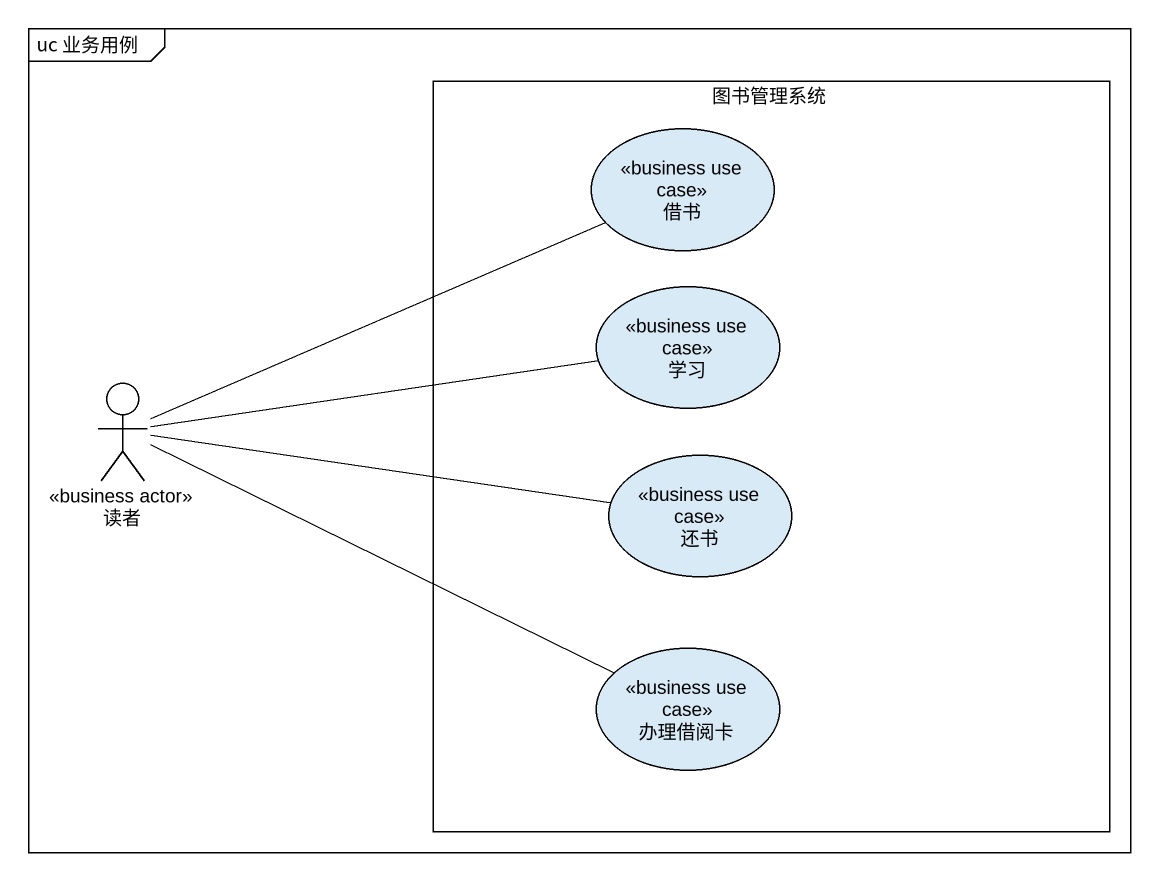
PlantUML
@startuml
mainframe uc 业务用例
rectangle 图书管理系统 {
  usecase 借书 <<business use case>>
  usecase 学习 <<business use case>>
  usecase 还书 <<business use case>>
  usecase 办理借阅卡 <<business use case>>
}
actor 读者 <<business actor>>
读者 -right- 借书
读者 -right- 学习
读者 -right- 还书
读者 -right- 办理借阅卡
@enduml
